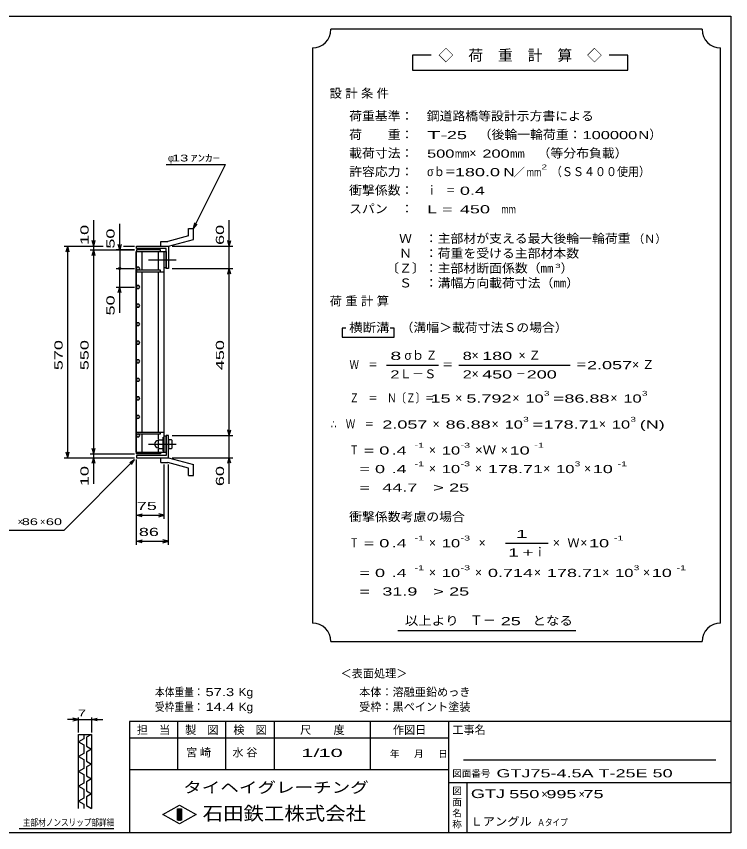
# Model space of a CAD drawing. Units: millimetres, scale not verified. Extents: x -1820 to 1731, y -1282 to 1054.
# Drawn here: x -194 to 1731, y -1146 to 1054 of the extents above; entities that cross this region are included whole.
import ezdxf
from ezdxf.enums import TextEntityAlignment as Align

# ---------------------------------------------------------------- set-up
doc = ezdxf.new("R2010")
doc.units = ezdxf.units.MM
doc.header["$LTSCALE"] = 10
doc.linetypes.add('CHAIN', pattern=[18.5, 12, -1.5, 3.5, -1.5])
for name, color, linetype, lineweight in [('0_2', 150, 'Continuous', 25), ('16', 3, 'Continuous', 25), ('19', 6, 'Continuous', 25), ('22', 4, 'Continuous', 25), ('24', 2, 'Continuous', 25), ('32', 4, 'Continuous', 25)]:
    doc.layers.add(name, color=color, linetype=linetype, lineweight=lineweight)
doc.styles.add('ベクトル', font='')
doc.styles.get('ベクトル').set_extended_font_data('ベクトル')

msp = doc.modelspace()

# ---------------------------------------------------------------- linework, layer by layer
at = {"layer": '0_2'}
for p, q in [((-1729, 1053.5), (1731, 1053.5)), ((1731, 1053.5), (1731, -1146.5)), ((1731, -846.5), (111, -846.5)), ((111, -846.5), (111, -1146.5)), ((241, -846.5), (241, -976.5)), ((371, -976.5), (371, -846.5)), ((501, -846.5), (501, -976.5)), ((761, -976.5), (761, -846.5)), ((971, -846.5), (971, -1146.5)), ((971, -891.5), (111, -891.5)), ((1691, -951.5), (1011, -951.5)), ((111, -976.5), (971, -976.5)), ((971, -1011.5), (1731, -1011.5)), ((1021, -1146.5), (1021, -1011.5)), ((201, -1097.5), (246, -1072.5)), ((246, -1072.5), (291, -1097.5)), ((246, -1122.5), (201, -1097.5)), ((241, -1082.5), (251, -1082.5)), ((241, -1112.5), (241, -1082.5)), ((241, -1082.5), (243, -1082.5)), ((243, -1082.5), (243, -1112.5)), ((245, -1112.5), (245, -1082.5)), ((245, -1082.5), (247, -1082.5)), ((291, -1097.5), (246, -1122.5)), ((247, -1082.5), (247, -1112.5)), ((249, -1112.5), (249, -1082.5)), ((249, -1082.5), (251, -1082.5)), ((251, -1082.5), (251, -1112.5)), ((251, -1082.5), (251, -1112.5)), ((251, -1112.5), (241, -1112.5)), ((243, -1112.5), (245, -1112.5)), ((247, -1112.5), (249, -1112.5)), ((1731, -1146.5), (-1729, -1146.5))]:
    msp.add_line(p, q, dxfattribs=at)
at = {"layer": '16'}
for p, q in [((129.3, -121.5), (129.3, 419.5)), ((129.3, 419.5), (130, 419.5)), ((195, 424), (130, 424)), ((130, 424), (130, 419.5)), ((130, 419.5), (195, 419.5)), ((130, -121.5), (130, 419.5)), ((130, 419.5), (205, 419.5)), ((145.5, 369.5), (145.5, 419.5)), ((189.5, 369.5), (189.5, 419.5)), ((195, 419.5), (195, 424)), ((205, -121.5), (205, 419.5)), ((205, 419.5), (210, 419.5)), ((210, 419.5), (210, 375.5)), ((132.22, 377.88), (130, 373.96)), ((136.72, 377.91), (132.22, 377.88)), ((139, 374), (136.72, 377.91)), ((136.78, 370.12), (139, 374.04)), ((210, 375.5), (205, 375.5)), ((130, 373.96), (132.28, 370.09)), ((130, 369.5), (130, 365)), ((195, 369.5), (130, 369.5)), ((130, 365), (205, 365)), ((132.28, 370.09), (136.78, 370.12)), ((145.5, -67), (145.5, 365)), ((189.5, -67), (189.5, 365)), ((195, 365), (195, 369.5)), ((132.22, 327.88), (130, 323.96)), ((130, 323.96), (132.28, 320.09)), ((136.72, 327.91), (132.22, 327.88)), ((132.28, 320.09), (136.78, 320.12)), ((139, 324), (136.72, 327.91)), ((136.78, 320.12), (139, 324.04)), ((132.22, 277.88), (130, 273.96)), ((130, 273.96), (132.28, 270.09)), ((136.72, 277.91), (132.22, 277.88)), ((132.28, 270.09), (136.78, 270.12)), ((139, 274), (136.72, 277.91)), ((136.78, 270.12), (139, 274.04)), ((132.22, 227.88), (130, 223.96)), ((130, 223.96), (132.28, 220.09)), ((136.72, 227.91), (132.22, 227.88)), ((132.28, 220.09), (136.78, 220.12)), ((139, 224), (136.72, 227.91)), ((136.78, 220.12), (139, 224.04)), ((132.22, 177.88), (130, 173.96)), ((136.72, 177.91), (132.22, 177.88)), ((139, 174), (136.72, 177.91)), ((130, 173.96), (132.28, 170.09)), ((132.28, 170.09), (136.78, 170.12)), ((136.78, 170.12), (139, 174.04)), ((132.22, 127.88), (130, 123.96)), ((130, 123.96), (132.28, 120.09)), ((136.72, 127.91), (132.22, 127.88)), ((132.28, 120.09), (136.78, 120.12)), ((139, 124), (136.72, 127.91)), ((136.78, 120.12), (139, 124.04)), ((132.22, 77.88), (130, 73.96)), ((130, 73.96), (132.28, 70.09)), ((136.72, 77.91), (132.22, 77.88)), ((132.28, 70.09), (136.78, 70.12)), ((139, 74), (136.72, 77.91)), ((136.78, 70.12), (139, 74.04)), ((132.22, 27.88), (130, 23.96)), ((130, 23.96), (132.28, 20.09)), ((136.72, 27.91), (132.22, 27.88)), ((139, 24), (136.72, 27.91)), ((136.78, 20.12), (139, 24.04)), ((132.28, 20.09), (136.78, 20.12)), ((132.22, -22.12), (130, -26.04)), ((130, -26.04), (132.28, -29.91)), ((136.72, -22.09), (132.22, -22.12)), ((132.28, -29.91), (136.78, -29.88)), ((139, -26), (136.72, -22.09)), ((136.78, -29.88), (139, -25.96)), ((130, -71.5), (130, -67)), ((130, -67), (205, -67)), ((130, -71.5), (195, -71.5)), ((132.22, -72.12), (130, -76.04)), ((130, -76.04), (132.28, -79.91)), ((136.72, -72.09), (132.22, -72.12)), ((132.28, -79.91), (136.78, -79.88)), ((139, -76), (136.72, -72.09)), ((136.78, -79.88), (139, -75.96)), ((145.5, -121.5), (145.5, -71.5)), ((191, -87.5), (189, -89.5)), ((189.5, -86.5), (189.5, -71.5)), ((191, -87.5), (200, -87.5)), ((195, -71.5), (195, -67)), ((202, -89.5), (200, -87.5)), ((202, -118), (202, -81)), ((202, -81), (205, -81)), ((210, -77.5), (205, -77.5)), ((205, -118), (205, -81)), ((210, -121.5), (210, -77.5)), ((189, -109.5), (189, -89.5)), ((191, -99.5), (189, -97.5)), ((191, -99.5), (189, -101.5)), ((189, -109.5), (191, -111.5)), ((191, -99.5), (200, -99.5)), ((200, -99.5), (202, -97.5)), ((202, -101.5), (200, -99.5)), ((200, -111.5), (202, -109.5)), ((129.3, -121.5), (130, -121.5)), ((130, -121.5), (195, -121.5)), ((130, -126), (130, -121.5)), ((130, -121.5), (205, -121.5)), ((195, -126), (130, -126)), ((189.5, -121.5), (189.5, -112.5)), ((191, -111.5), (200, -111.5)), ((195, -121.5), (195, -126)), ((202, -118), (205, -118)), ((205, -121.5), (210, -121.5))]:
    msp.add_line(p, q, dxfattribs=at)
at = {"layer": '16', "linetype": 'CHAIN'}
for p, q in [((162, 397.5), (237, 397.5)), ((162, -99.5), (237, -99.5))]:
    msp.add_line(p, q, dxfattribs=at)
at = {"layer": '16'}
msp.add_arc((189, -99.5), 10, 90, 270, dxfattribs=at)
at = {"layer": '19'}
for p, q in [((270.61, 462.1), (214.28, 447.01)), ((270.61, 482.12), (283.61, 482.12)), ((270.61, 462.1), (270.61, 482.12)), ((283.61, 452.12), (283.61, 482.12)), ((195.99, 447.01), (214.28, 447.01)), ((195.99, 434.01), (195.99, 447.01)), ((216, 434), (283.61, 452.12)), ((130, 428), (130, 434)), ((130, 434), (216, 434)), ((210, 428), (130, 428)), ((196, 434), (216, 434)), ((210, 374), (210, 428)), ((216, 434), (216, 374)), ((216, 374), (210, 374)), ((216, -76), (210, -76)), ((210, -76), (210, -130)), ((216, -136), (216, -76)), ((224, -87.5), (216, -87.5)), ((216, -87.5), (216, -111.5)), ((226, -89.5), (224, -87.5)), ((216, -99.5), (224, -99.5)), ((226, -97.5), (224, -99.5)), ((224, -99.5), (226, -101.5)), ((224, -111.5), (226, -109.5)), ((226, -109.5), (226, -89.5)), ((130, -130), (130, -136)), ((210, -130), (130, -130)), ((216, -111.5), (224, -111.5)), ((130, -136), (216, -136)), ((195.99, -149.01), (195.99, -136.01)), ((195.99, -149.01), (214.28, -149.01)), ((196, -136), (216, -136)), ((270.61, -164.1), (214.28, -149.01)), ((216, -136), (283.61, -154.12)), ((270.61, -184.12), (270.61, -164.1)), ((283.61, -184.12), (283.61, -154.12)), ((270.61, -184.12), (283.61, -184.12))]:
    msp.add_line(p, q, dxfattribs=at)
at = {"layer": '22'}
for p, q in [((210, 654), (370, 654)), ((284, 482), (370, 654)), ((15, 434), (15, 504)), ((85, 424), (85, 494)), ((284, 482), (287, 496.6)), ((284, 482), (294, 493)), ((380, 434), (380, 504)), ((15, 434), (11, 449)), ((15, 434), (19, 449)), ((380, 434), (376, 449)), ((380, 434), (384, 449)), ((-65, 434), (40, 434)), ((-59, 419), (-55, 434)), ((-51, 419), (-55, 434)), ((-55, -136), (-55, 434)), ((5, 434), (40, 434)), ((5, 424), (125, 424)), ((11, 409), (15, 424)), ((15, 424), (15, 434)), ((19, 409), (15, 424)), ((15, -126), (15, 424)), ((125, 424), (75, 424)), ((85, 424), (81, 439)), ((89, 439), (85, 424)), ((85, 424), (85, 374)), ((95, 434), (125, 434)), ((95, 434), (125, 434)), ((226, 434), (390, 434)), ((380, 374), (380, 434)), ((75, 374), (125, 374)), ((85, 324), (85, 374)), ((226, 374), (390, 374)), ((376, 359), (380, 374)), ((384, 359), (380, 374)), ((380, -76), (380, 374)), ((75, 324), (125, 324)), ((81, 309), (85, 324)), ((89, 309), (85, 324)), ((85, 254), (85, 324)), ((380, -76), (376, -61)), ((380, -76), (384, -61)), ((226, -76), (390, -76)), ((380, -136), (380, -76)), ((-55, -136), (-59, -121)), ((-55, -136), (-51, -121)), ((5, -126), (125, -126)), ((15, -126), (11, -111)), ((15, -126), (19, -111)), ((15, -136), (15, -126)), ((-65, -136), (125, -136)), ((-65, -331), (125, -141)), ((5, -136), (125, -136)), ((11, -151), (15, -136)), ((19, -151), (15, -136)), ((15, -206), (15, -136)), ((112, -149), (125, -141)), ((117, -154), (125, -141)), ((130, -301), (130, -141)), ((130, -371), (130, -141)), ((205, -301), (205, -154)), ((216, -371), (216, -154)), ((226, -136), (390, -136)), ((376, -151), (380, -136)), ((384, -151), (380, -136)), ((380, -206), (380, -136)), ((130, -291), (145, -287)), ((145, -295), (130, -291)), ((130, -291), (205, -291)), ((205, -291), (190, -287)), ((190, -295), (205, -291)), ((-265, -331), (-65, -331)), ((130, -361), (145, -357)), ((145, -365), (130, -361)), ((130, -361), (216, -361)), ((216, -361), (201, -357)), ((201, -365), (216, -361))]:
    msp.add_line(p, q, dxfattribs=at)
msp.add_circle((85, 374), 3, dxfattribs=at)
at = {"layer": '24', "color": 4}
for p, q in [((1654, 1018.5), (654, 1018.5)), ((604, 968.5), (604, -581.5)), ((1704, -581.5), (1704, 968.5)), ((924, 948.5), (874, 948.5)), ((874, 948.5), (874, 908.5)), ((1454, 948.5), (1404, 948.5)), ((1454, 908.5), (1454, 948.5)), ((874, 908.5), (1454, 908.5)), ((694, 213.5), (684, 213.5)), ((684, 213.5), (684, 188.5)), ((824, 213.5), (814, 213.5)), ((824, 188.5), (824, 213.5)), ((684, 188.5), (824, 188.5)), ((804, 113.5), (944, 113.5)), ((999, 113.5), (1299, 113.5)), ((1124, -366.5), (1239, -366.5)), ((834, -601.5), (1314, -601.5)), ((654, -631.5), (1654, -631.5))]:
    msp.add_line(p, q, dxfattribs=at)
for centre, start, end in [((604, 1018.5), 270, 0), ((1704, 1018.5), 180, 270), ((604, -631.5), 0, 90), ((1704, -631.5), 90, 180)]:
    msp.add_arc(centre, 50, start, end, dxfattribs=at)
at = {"layer": '32'}
for p, q in [((-26, -841.5), (-56, -841.5)), ((-26, -841.5), (-41, -837.5)), ((-41, -845.5), (-26, -841.5)), ((-26, -876.5), (-26, -836.5)), ((-26, -841.5), (9, -841.5)), ((9, -836.5), (9, -876.5)), ((9, -841.5), (24, -837.5)), ((24, -845.5), (9, -841.5)), ((9, -841.5), (39, -841.5)), ((-26, -881.5), (9, -881.5)), ((-26, -1081.5), (-26, -881.5)), ((-12, -893.5), (-26, -901.5)), ((-26, -901.5), (-12, -909.5)), ((-12, -881.5), (-12, -893.5)), ((9, -881.5), (-5, -889.5)), ((-5, -889.5), (-5, -913.5)), ((9, -881.5), (9, -1081.5)), ((-12, -909.5), (-12, -933.5)), ((-5, -913.5), (9, -921.5)), ((9, -921.5), (-5, -929.5)), ((-12, -933.5), (-26, -941.5)), ((-26, -941.5), (-12, -949.5)), ((-5, -929.5), (-5, -953.5)), ((-12, -949.5), (-12, -973.5)), ((-5, -953.5), (9, -961.5)), ((9, -961.5), (-5, -969.5)), ((-12, -973.5), (-26, -981.5)), ((-26, -981.5), (-12, -989.5)), ((-12, -989.5), (-12, -1013.5)), ((-5, -969.5), (-5, -993.5)), ((-5, -993.5), (9, -1001.5)), ((9, -1001.5), (-5, -1009.5)), ((-5, -1009.5), (-5, -1033.5)), ((-12, -1013.5), (-26, -1021.5)), ((-26, -1021.5), (-12, -1029.5)), ((-12, -1029.5), (-12, -1053.5)), ((-5, -1033.5), (9, -1041.5)), ((-12, -1053.5), (-26, -1061.5)), ((9, -1041.5), (-5, -1049.5)), ((-5, -1049.5), (-5, -1073.5)), ((-26, -1061.5), (-12, -1069.5)), ((-12, -1069.5), (-12, -1081.5)), ((-5, -1073.5), (9, -1081.5)), ((69, -1136.5), (-186, -1136.5))]:
    msp.add_line(p, q, dxfattribs=at)

# ---------------------------------------------------------------- texts
at = {"layer": '0_2', "style": 'ベクトル'}
for s, height, p in [('担\u3000当', 21.99, (131, -869.5)), ('製\u3000図', 21.99, (261, -869.5)), ('検\u3000図', 21.99, (391, -869.5)), ('尺\u3000\u3000度', 21.99, (571, -869.5)), ('作図日', 21.99, (821, -869.5)), ('工事名', 21.99, (981, -869.5)), ('年', 18.33, (813, -934)), ('月', 18.33, (878, -934)), ('日', 18.33, (943, -934)), ('図面番号', 18.33, (981, -987)), ('図', 18.33, (981, -1034)), ('面', 18.33, (981, -1064)), ('名', 18.33, (981, -1094)), ('称', 18.33, (981, -1124))]:
    msp.add_text(s, height=height, dxfattribs=at).set_placement(p, align=Align.MIDDLE_LEFT)
at = {"layer": '0_2', "color": 222, "style": 'ベクトル'}
for s, height, width, p in [('タイヘイグレーチング', 29.33, 1.25, (256, -1024.5)), ('石田鉄工株式会社', 36.66, 1.1, (308.5, -1094.5))]:
    msp.add_text(s, height=height, dxfattribs=dict(at, width=width)).set_placement(p, align=Align.MIDDLE_LEFT)
at = {"layer": '22', "color": 2, "style": 'ベクトル'}
for s, height, p in [('φ', 18.33, (215, 671.5)), ('×', 18.33, (-190, -308.5)), ('×', 18.33, (-130, -308.5)), ('＜表面処理＞', 21.99, (680, -717.5)), ('本体：', 21.99, (730, -767.5)), ('溶融亜鉛めっき', 21.99, (820, -767.5)), ('受枠：', 21.99, (730, -807.5)), ('黒ペイント塗装', 21.99, (820, -807.5)), ('×', 21.99, (1221, -1042.5)), ('×', 21.99, (1321, -1042.5))]:
    msp.add_text(s, height=height, dxfattribs=at).set_placement(p, align=Align.MIDDLE_LEFT)
for s, height, width, p in [(' 13 ', 18.33, 1.6, (215, 671.5)), ('ｱﾝｶｰ', 18.33, 1.6, (275, 671.5)), (' 75 ', 21.99, 1.65, (117.5, -266)), (' 86 ', 18.33, 1.6, (-190, -308.5)), (' 60 ', 18.33, 1.6, (-125, -308.5)), (' 86 ', 21.99, 1.65, (123, -336)), ('本体重量：', 21.99, 0.85, (180, -767.5)), (' 57.3', 21.99, 1.35, (305, -767.5)), ('Kg', 21.99, 1.1, (405, -767.5)), ('受枠重量：', 21.99, 0.85, (180, -807.5)), (' 14.4', 21.99, 1.35, (305, -807.5)), ('Kg', 21.99, 1.1, (405, -807.5)), ('1/', 21.99, 2, (574, -931.5)), (' 10 ', 21.99, 2, (604, -931.5)), ('GTJ75-4.5A T-25E 50                 ', 21.99, 1.65, (1100, -986.5)), ('GTJ', 23.46, 1.55, (1031, -1041.5)), (' 550 ', 21.99, 1.65, (1121, -1042.5)), (' 995 ', 21.99, 1.65, (1221, -1042.5)), (' 75 ', 21.99, 1.65, (1321, -1042.5)), ('Ｌアングル', 21.99, 1.1, (1030, -1116.5)), ('Ａタイプ', 18.33, 0.8, (1210, -1119))]:
    msp.add_text(s, height=height, dxfattribs=dict(at, width=width)).set_placement(p, align=Align.MIDDLE_LEFT)
at = {"layer": '22', "color": 2, "style": 'ベクトル', "width": 1.65}
for s, p in [(' 10 ', (-10, 424)), (' 60 ', (355, 424)), (' 50 ', (60, 414)), (' 50 ', (60, 234)), (' 570 ', (-80, 86.5)), (' 550 ', (-10, 86.5)), (' 450 ', (355, 86.5)), (' 10 ', (-10, -226)), (' 60 ', (355, -226))]:
    msp.add_text(s, height=21.99, rotation=90, dxfattribs=at).set_placement(p, align=Align.MIDDLE_LEFT)
at = {"layer": '22', "color": 2, "char_height": 21.99, "attachment_point": 4, "style": 'ベクトル'}
for s, insert in [('\\T1.25;宮崎\u3000', (263.5, -931.5)), ('\\T1.25;水谷\u3000', (388.5, -931.5))]:
    msp.add_mtext(s, dxfattribs=dict(at, insert=insert))
at = {"layer": '24', "style": 'ベクトル'}
for s, height, p in [('◇\u3000荷\u3000重\u3000計\u3000算\u3000◇', 29.33, (944, 948.5)), ('）', 24.19, (1512, 735)), ('×', 24.19, (1027, 685)), ('／', 21.99, (1146.5, 633.5)), ('（Ｎ）', 21.99, (1468, 453.5)), ('）', 24.19, (1273, 375)), ('σｂ', 24.19, (852, 140)), ('×', 24.19, (1033, 140)), ('Ｌ－Ｓ', 24.19, (839, 90)), ('×', 24.19, (1033, 90)), ('×', 24.19, (989, 25)), ('×', 24.19, (1143, 25)), ('×', 24.19, (1407, 25)), ('×', 24.19, (928, -45)), ('×', 24.19, (1087, -45)), ('×', 24.19, (1376, -45)), ('×', 24.19, (918, -115)), ('×', 24.19, (1112, -115)), ('×', 24.19, (918, -165)), ('×', 24.19, (1042, -165)), ('×', 24.19, (1226, -165)), ('×', 24.19, (1336, -165)), ('×', 24.19, (918, -365)), ('×', 24.19, (1052, -365)), ('×', 24.19, (1252, -365)), ('Ｗ', 24.19, (1291, -365)), ('×', 24.19, (1326, -365)), ('ｉ', 24.19, (1200.5, -390)), ('×', 24.19, (918, -445)), ('×', 24.19, (1042, -445)), ('×', 24.19, (1201, -445)), ('×', 24.19, (1385, -445)), ('×', 24.19, (1495, -445)), ('Ｔ－', 25.66, (1028, -574))]:
    msp.add_text(s, height=height, dxfattribs=at).set_placement(p, align=Align.MIDDLE_LEFT)
for s, height, width, p in [('荷重基準：\u3000', 24.19, 1.05, (703, 785)), ('鋼道路橋等設計示方書による', 24.19, 1.05, (912, 785)), ('荷\u3000\u3000重：\u3000', 24.19, 1.05, (703, 735)), ('（後輪一輪荷重：', 24.19, 1.05, (1052, 735)), ('T-', 21.99, 2, (913, 733.5)), (' 25 ', 21.99, 1.65, (953, 733.5)), ('100000', 21.99, 1.5, (1332, 733.5)), ('N', 21.99, 1.4, (1482, 733.5)), ('載荷寸法：\u3000', 24.19, 1.05, (703, 685)), ('500', 21.99, 1.5, (913, 683.5)), ('mm', 21.99, 0.8, (988, 683.5)), ('200', 21.99, 1.5, (1062, 683.5)), ('mm', 21.99, 0.8, (1137, 683.5)), ('\u3000（等分布負載）', 24.19, 1.05, (1176, 685)), ('許容応力：\u3000', 24.19, 1.05, (703, 635)), ('σｂ＝', 24.19, 0.9, (913, 635)), ('180.0', 21.99, 1.65, (988, 633.5)), ('N', 21.99, 1.4, (1119, 633.5)), ('mm', 21.99, 0.8, (1181.5, 633.5)), ('2', 13.2, 1.5, (1221.5, 647.5)), ('（ＳＳ４００使用）', 24.19, 0.9, (1246.5, 635)), ('衝撃係数：\u3000', 24.19, 1.05, (703, 585)), ('ｉ\u3000＝', 24.19, 0.75, (913, 585)), (' 0.4', 21.99, 1.65, (988, 583.5)), ('スパン\u3000：\u3000', 24.19, 1.05, (703, 535)), ('L =', 21.99, 1.65, (913, 533.5)), (' 450 ', 21.99, 1.65, (988, 533.5)), ('mm', 21.99, 0.8, (1113, 533.5)), ('\u3000Ｗ\u3000：主部材が支える最大後輪一輪荷重', 24.19, 1.05, (803, 455)), ('\u3000Ｎ\u3000：荷重を受ける主部材本数', 24.19, 1.05, (803, 415)), ('〔Ｚ〕：主部材断面係数（㎜', 24.19, 1.05, (803, 375)), ('3', 11, 1.8, (1258, 381)), ('\u3000Ｓ\u3000：溝幅方向載荷寸法（㎜）', 24.19, 1.05, (803, 335)), ('横断溝', 24.19, 1.1, (703, 215)), ('\u3000（溝幅＞載荷寸法Ｓの場合）', 24.19, 1.05, (807, 215)), ('8', 21.99, 1.8, (814, 138.5)), ('Ｚ', 24.19, 0.9, (910, 140)), ('8', 21.99, 1.5, (1009, 138.5)), (' 180 ', 21.99, 1.65, (1048, 138.5)), ('Ｗ\u3000＝', 24.19, 0.75, (704, 115)), ('＝', 24.19, 0.9, (954, 115)), ('＝', 24.19, 0.9, (1314, 115)), ('2.057', 21.99, 1.65, (1344, 113.5)), ('2', 21.99, 1.5, (814, 88.5)), ('2', 21.99, 1.5, (1009, 88.5)), (' 450 ', 21.99, 1.65, (1048, 88.5)), ('－', 24.19, 0.75, (1153, 90)), (' 200 ', 21.99, 1.65, (1168, 88.5)), ('3', 13.2, 1.5, (1228, 37.5)), ('3', 13.2, 1.5, (1492, 37.5)), ('Ｚ\u3000＝\u3000Ｎ〔Ｚ〕＝', 24.19, 0.75, (704, 25)), (' 15 ', 21.99, 1.65, (909, 23.5)), ('5.792', 21.99, 1.65, (1019, 23.5)), ('10', 21.99, 1.5, (1178, 23.5)), ('=', 21.99, 1.7, (1253, 23.5)), ('86.88', 21.99, 1.65, (1283, 23.5)), ('10', 21.99, 1.5, (1442, 23.5)), ('∴\u3000Ｗ\u3000＝', 24.19, 0.75, (654, -45)), (' 2.057', 21.99, 1.65, (779, -46.5)), ('86.88', 21.99, 1.65, (963, -46.5)), ('10', 21.99, 1.5, (1122, -46.5)), ('3', 13.2, 1.5, (1172, -32.5)), ('=', 21.99, 1.7, (1197, -46.5)), ('178.71', 21.99, 1.65, (1227, -46.5)), ('10', 21.99, 1.5, (1411, -46.5)), ('3', 13.2, 1.5, (1461, -32.5)), ('(N)', 21.99, 1.65, (1486, -46.5)), ('Ｔ', 24.19, 0.75, (704, -115)), (' = 0', 21.99, 1.65, (729, -116.5)), (' .4 ', 21.99, 1.65, (804, -116.5)), ('-1', 13.2, 1.65, (879, -102.5)), ('10', 21.99, 1.5, (953, -116.5)), ('-3', 13.2, 1.65, (1003, -102.5)), ('×Ｗ', 24.19, 1.1, (1042, -115)), (' 10 ', 21.99, 1.65, (1122, -116.5)), ('-1', 13.2, 1.65, (1202, -102.5)), ('-1', 13.2, 1.65, (879, -152.5)), ('-3', 13.2, 1.65, (1003, -152.5)), ('3', 13.2, 1.5, (1311, -152.5)), ('-1', 13.2, 1.65, (1426, -152.5)), ('  = 0', 21.99, 1.65, (704, -166.5)), (' .4 ', 21.99, 1.65, (804, -166.5)), ('10', 21.99, 1.5, (953, -166.5)), ('178.71', 21.99, 1.65, (1077, -166.5)), ('10', 21.99, 1.5, (1261, -166.5)), (' 10 ', 21.99, 1.65, (1346, -166.5)), ('  =', 21.99, 1.65, (704, -216.5)), (' 44.7', 21.99, 1.65, (779, -216.5)), ('>', 21.99, 1.7, (929, -216.5)), (' 25 ', 21.99, 1.65, (959, -216.5)), ('衝撃係数考慮の場合', 24.19, 1.05, (703, -295)), ('-1', 13.2, 1.65, (879, -352.5)), ('-3', 13.2, 1.65, (1003, -352.5)), ('-1', 13.2, 1.65, (1416, -352.5)), ('Ｔ', 24.19, 0.75, (704, -365)), (' = 0', 21.99, 1.65, (729, -366.5)), (' .4 ', 21.99, 1.65, (804, -366.5)), ('10', 21.99, 1.5, (953, -366.5)), (' 10 ', 21.99, 1.65, (1336, -366.5)), ('  = 0', 21.99, 1.65, (704, -446.5)), (' .4 ', 21.99, 1.65, (804, -446.5)), ('-1', 13.2, 1.65, (879, -432.5)), ('10', 21.99, 1.5, (953, -446.5)), ('-3', 13.2, 1.65, (1003, -432.5)), ('0.714', 21.99, 1.65, (1077, -446.5)), ('178.71', 21.99, 1.65, (1236, -446.5)), ('10', 21.99, 1.5, (1420, -446.5)), ('3', 13.2, 1.5, (1470, -432.5)), (' 10 ', 21.99, 1.65, (1505, -446.5)), ('-1', 13.2, 1.65, (1585, -432.5)), ('  =', 21.99, 1.65, (704, -496.5)), (' 31.9', 21.99, 1.65, (779, -496.5)), ('>', 21.99, 1.7, (929, -496.5)), (' 25 ', 21.99, 1.65, (959, -496.5)), ('以上より\u3000', 24.19, 1.1, (853, -575)), (' 25 ', 21.99, 1.65, (1098, -576.5)), ('となる', 24.19, 1.1, (1197, -575))]:
    msp.add_text(s, height=height, dxfattribs=dict(at, width=width)).set_placement(p, align=Align.MIDDLE_LEFT)
at = {"layer": '24', "attachment_point": 4, "style": 'ベクトル'}
for s, insert, char_height in [('\\T1.28;設計条件', (650.5, 845), 24.19), ('\\T1.28;荷重計算', (650.5, 285), 24.19), ('\\T1.42;×Ｚ', (1159.5, 140), 24.19), ('\\T1.42;×Ｚ', (1465.5, 115), 24.19), ('\\T1.25;\\W2;\\~1\\~', (1131.5, -341.5), 21.99), ('\\T1.33;\\W1.75;1+', (1131.5, -391.5), 21.99)]:
    msp.add_mtext(s, dxfattribs=dict(at, insert=insert, char_height=char_height))
at = {"layer": '32', "color": 2, "style": 'ベクトル'}
for s, width, p in [(' 7 ', 1.6, (-38.5, -824)), ('主部材ノンスリップ部詳細', 0.8, (-176, -1119))]:
    msp.add_text(s, height=18.33, dxfattribs=dict(at, width=width)).set_placement(p, align=Align.MIDDLE_LEFT)

doc.saveas('drawing.dxf')
